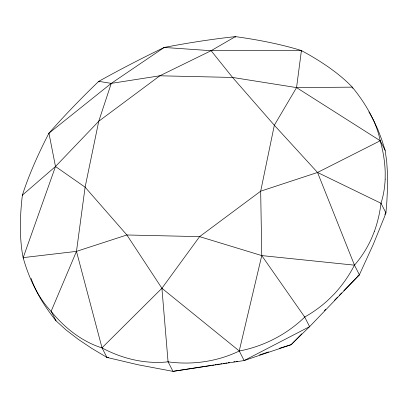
<?xml version="1.0" encoding="UTF-8"?>
<svg xmlns="http://www.w3.org/2000/svg" width="408" height="408" viewBox="0 0 408 408"><rect width="100%" height="100%" fill="white"/><g stroke="black" fill="none" stroke-linecap="round" stroke-linejoin="round"><path stroke-width="0.61" d="M385.152 179.102L385.213 172.763A125.679 87.603 51.9 0 0 380.21 140.755A125.638 66.647 36.6 0 0 370.224 113.689L368.001 109.711A126.664 67.192 36.6 0 0 352.277 87.139A126.669 46.145 21.7 0 0 334.8 71.696L329.695 67.952A125.679 45.783 21.7 0 0 301.41 50.582L211.109 50.699L164.2 47.45A125.873 12.378 -27.4 0 0 98.711 81.371M369.944 113.628L374.161 121.436L378.109 130.126L381.608 139.281L385.152 150.374L386.702 161.522L387.467 173.232L387.534 187.206L386.871 201.486L385.922 212.889L384.392 217.025L373.264 244.412L359.392 274.783L309.611 326.635L291.134 344.689L244.147 360.55L239.231 350.936L261.763 255.592L260.681 191.179L274.334 125.241L296.55 87.598L301.42 50.577L301.726 51.178M23.506 258.228L23.195 257.626L76.48 251.374L126.878 234.977L199.604 236.635L261.763 255.592L304.689 317.021L309.611 326.635L244.147 360.55L172.977 371.356L138.118 364.783L106.932 357.423L91.739 348.35L78.3 339.359L66.101 329.995L56.059 320.861L51.143 311.248L76.48 251.374L85.104 187.18L98.756 121.242L111.262 83.38L164.2 47.45A125.873 16.417 -10.3 0 1 235.421 36.618M23.195 257.626L55.498 166.505L98.756 121.242L159.839 75.791L211.109 50.699L235.375 36.643L235.681 37.24M374.294 231.54L372.468 236.196A125.638 105.371 69.9 0 1 354.455 265.144A125.679 117.356 -82.7 0 1 333.912 294.346L328.695 299.503A126.669 118.279 -82.7 0 1 304.684 317.006M108.202 357.449L106.932 357.423L102.01 347.81L161.915 288.272L199.604 236.635L260.681 191.179L317.531 172.467L380.236 140.76L385.152 150.374M384.785 214.419L385.922 212.889L381.001 203.276L317.531 172.467L274.334 125.241L232.565 77.444L211.109 50.699M301.772 333.795L291.134 344.689L279.388 348.325M324.375 310.641L325.706 309.279M334.57 300.201L337.676 297.024M339.446 295.208L341.664 292.939M343.878 290.669L359.392 274.783L354.476 265.169L317.531 172.467M352.905 88.337L352.288 87.139L296.55 87.598L232.565 77.444L159.839 75.791L111.262 83.38L48.955 133.217L55.498 166.505L22.43 195.111L22.736 195.713M357.857 275.895L359.392 274.783M259.514 354.929L268.561 351.91M211.237 365.374L172.977 371.356L168.055 361.748L161.915 288.272L126.878 234.977L85.104 187.18L55.498 166.505M212.492 365.175L213.746 364.981M215.001 364.788L216.255 364.589M217.51 364.395L219.392 364.099M220.646 363.9L221.901 363.707M223.156 363.508L224.41 363.314M225.66 363.12L226.914 362.921M228.169 362.727L229.424 362.528M233.815 361.84L235.069 361.646M236.324 361.447L237.578 361.253M106.932 357.423L108.181 357.23M261.763 255.592L354.476 265.169M48.914 133.243A125.873 16.672 -44.4 0 1 98.736 81.35L111.262 83.38M296.55 87.598L380.236 140.76M161.915 288.272L239.231 350.936M56.059 320.861C46.288 308.611 37.48 295.346 31.906 280.622M368.919 111.925L369.689 113.194M98.741 81.365L99.047 81.967M31.11 278.424L31.697 280.072M76.48 251.374L102.01 347.81M304.756 317.087A125.873 121.834 -28.2 0 1 239.246 351.033A125.873 117.795 27.3 0 1 168.05 361.845M380.985 203.271A126.664 106.233 69.9 0 1 374.315 231.55M385.172 179.112A126.669 88.291 51.9 0 1 380.985 203.266M235.385 36.623A125.873 28.172 6.1 0 1 301.492 50.567M48.929 133.217A125.873 28.647 -60.8 0 0 22.384 195.162A125.873 46.471 -76.3 0 0 23.159 257.698A125.873 67.442 88.7 0 0 51.117 311.335M51.097 311.319A125.873 88.358 73.4 0 0 102.005 347.902A125.873 106.039 55.3 0 0 168.081 361.835"/></g></svg>
